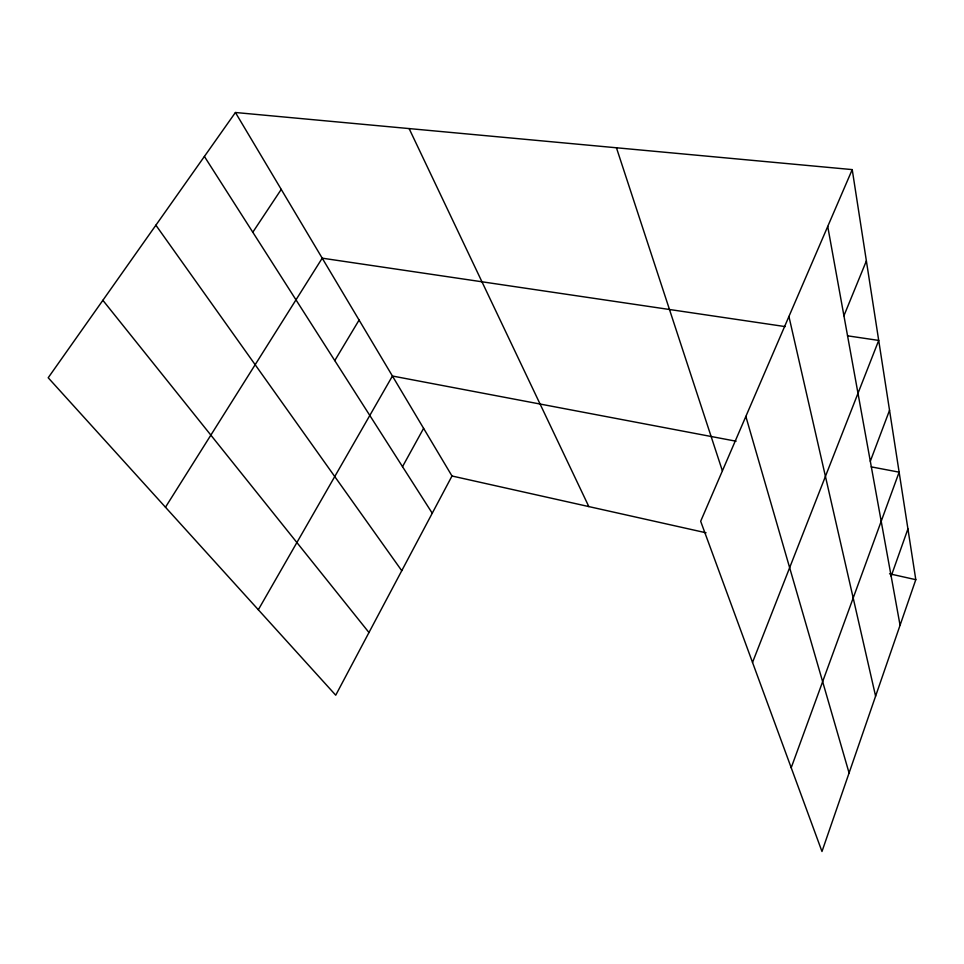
<?xml version="1.0" encoding="UTF-8"?>
<svg xmlns="http://www.w3.org/2000/svg" width="964" height="964" viewBox="0 0 964 964"><rect width="100%" height="100%" fill="white"/><g stroke="black" fill="none" stroke-linecap="round" stroke-linejoin="round"><path stroke-width="1.45" d="M852.224 169.604L915.8 579.677L821.979 851.501L700.671 521.271L852.224 169.604L235.421 112.499L48.2 377.755L335.725 695.201L451.996 475.999L235.421 112.499M891.158 576.231L907.931 528.911M791.215 767.73L899.135 472.167L871.215 466.865M870.311 461.25L889.543 410.29M752.523 662.425L878.71 340.425L847.549 335.821M843.922 315.758L866.383 260.907M402.518 466.66L423.606 428.353M258.328 609.742L392.432 376.02L736.086 441.223M334.773 360.596L359.09 320.048M165.471 507.233L322.217 258.171L785.214 326.603M252.797 232.228L281.235 189.402M451.996 475.999L706.058 532.791M889.543 573.809L915.8 579.677M102.871 300.298L368.971 632.529M155.879 225.19L401.759 570.712M204.404 156.457L432.246 513.222M409.122 128.586L588.835 506.582M616.442 147.769L722.289 470.54M745.847 416.424L849.079 772.971M788.926 316.469L875.601 696.165M827.727 226.444L900.063 625.287"/></g></svg>
